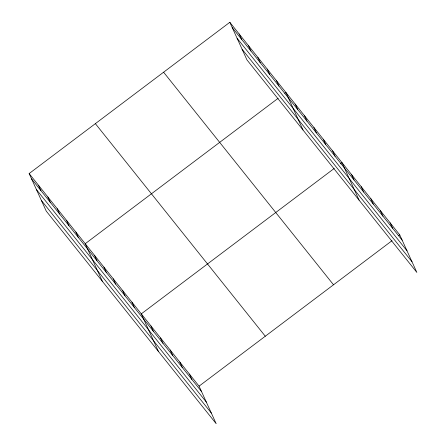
<?xml version="1.0" encoding="UTF-8"?>
<svg xmlns="http://www.w3.org/2000/svg" width="446" height="446" viewBox="0 0 446 446"><rect width="100%" height="100%" fill="white"/><g stroke="black" fill="none" stroke-linecap="round" stroke-linejoin="round"><path stroke-width="0.67" d="M29.141 173.572L199.067 386.141L216.182 423.7L46.256 211.125L29.141 173.572L229.818 22.3L399.744 234.875L416.859 272.428L246.933 59.859L229.818 22.3M278.17 98.271L85.214 243.717L102.329 281.275M284.793 93.281L285.897 92.45L303.012 130.003M334.244 168.421L141.293 313.867L158.408 351.426M340.315 163.849L341.97 162.6L359.086 200.154M199.067 386.141L392.017 240.695M398.64 235.705L399.744 234.875M232.249 27.635L402.175 240.21M237.099 38.267L407.02 250.842M242.089 49.222L412.015 261.796M163.593 72.219L333.519 284.793M95.366 123.648L265.286 336.223M31.571 178.907L201.497 391.482M36.416 189.539L206.342 402.114M41.411 200.494L211.337 413.068M390.116 222.827L392.547 228.162M380.488 210.78L382.919 216.12M370.855 198.738L373.291 204.073M361.227 186.69L363.657 192.025M351.599 174.642L354.029 179.983M332.621 150.91L335.058 156.245M323.278 139.213L325.708 144.554M313.934 127.523L316.365 132.858M304.585 115.832L307.021 121.167M295.241 104.141L297.672 109.476M276.548 80.759L278.979 86.095M267.204 69.069L269.635 74.404M257.855 57.372L260.291 62.713M248.511 45.682L250.942 51.017M239.167 33.991L241.598 39.326M189.439 374.099L191.869 379.435M179.805 362.052L182.241 367.387M170.177 350.004L172.608 355.345M160.549 337.962L162.98 343.297M150.921 325.915L153.352 331.25M131.944 302.176L134.374 307.511M122.6 290.485L125.031 295.821M113.251 278.795L115.687 284.13M103.907 267.104L106.338 272.439M94.563 255.413L96.994 260.748M75.87 232.026L78.301 237.361M66.521 220.335L68.957 225.67M57.177 208.644L59.608 213.98M47.834 196.954L50.264 202.289M38.484 185.263L40.921 190.598"/></g></svg>
